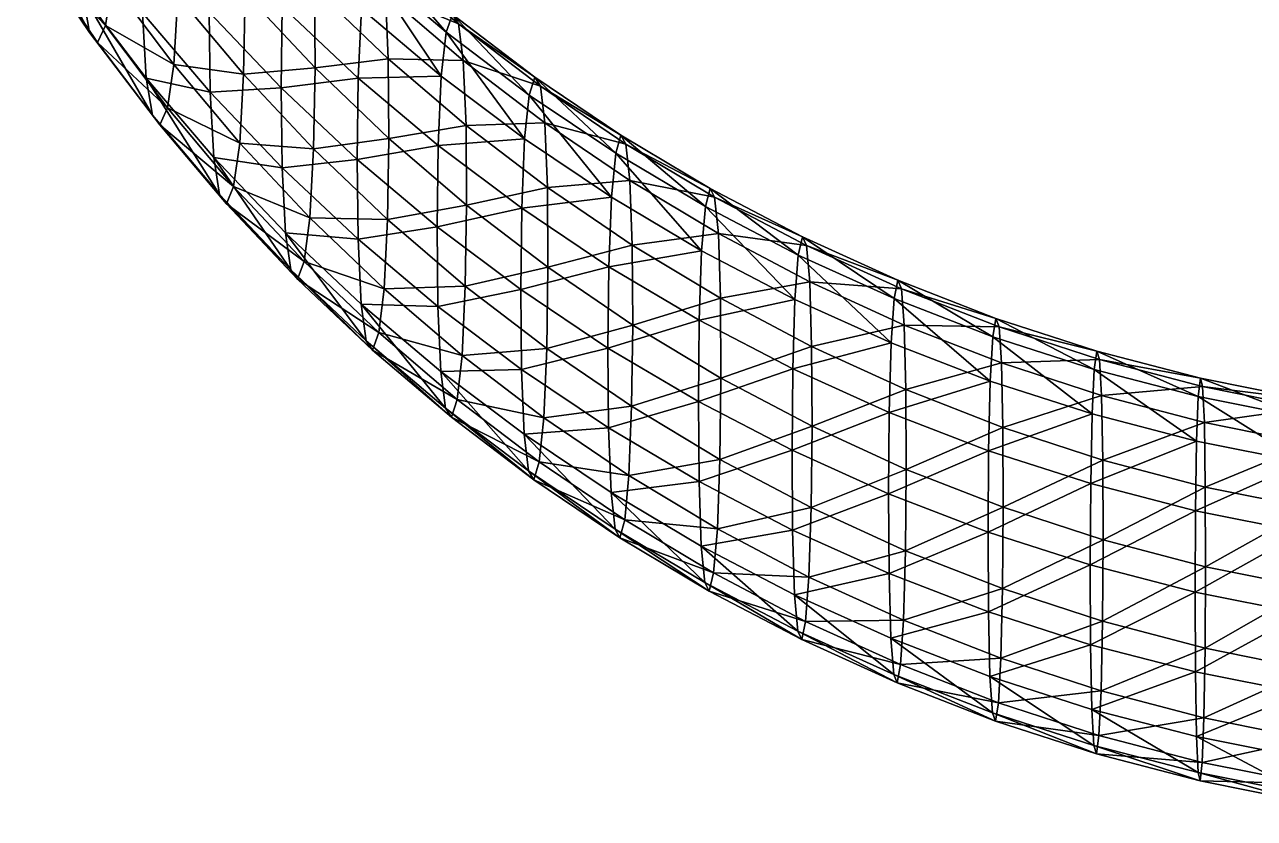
# Model space of a CAD drawing. Header units: centimetres. Extents: x -1318 to 1318, y -967 to 967.
# Drawn here: x -942.28 to -913.25, y -966.68 to -947.93 of the extents above; entities that cross this region are included whole.
import ezdxf

# ---------------------------------------------------------------- set-up
doc = ezdxf.new("R2010")
doc.units = ezdxf.units.CM
doc.layers.add('Object013', color=7, linetype='Continuous', true_color=0xd59ae5)

msp = doc.modelspace()

# ---------------------------------------------------------------- meshes
at = {"layer": 'Object013', "color": 191, "true_color": 0xb89be5}
mesh = msp.add_polyface(dxfattribs=at)
corners = [(-938.657, -947.253, -224.573), (-940.106, -945.316, -223.185), (-940.208, -946.938, -222.334), (-938.754, -948.878, -223.73), (-937.105, -949.106, -225.901), (-937.197, -950.733, -225.066), (-935.455, -950.869, -227.167), (-937.067, -947.193, -227.013), (-938.617, -945.342, -225.688), (-940.895, -947.237, -223.16), (-940.988, -945.693, -224.226), (-939.494, -947.654, -225.678), (-939.406, -949.195, -224.606), (-939.522, -945.767, -226.861), (-937.896, -949.528, -227.067), (-937.813, -951.068, -225.989), (-937.922, -947.642, -228.252), (-936.222, -949.426, -229.576), (-936.197, -951.312, -228.389), (-937.892, -945.725, -229.354), (-936.194, -947.509, -230.675), (-940.368, -947.955, -221.945), (-938.906, -949.899, -223.353), (-941.722, -945.929, -220.48), (-940.555, -948.353, -221.98), (-939.084, -950.303, -223.402), (-941.919, -946.323, -220.5), (-939.26, -950.073, -223.833), (-940.741, -948.119, -222.398), (-942.114, -946.083, -220.904), (-942.276, -945.197, -221.653)]
mesh.append_faces([[corners[k] for k in face] for face in [(0, 1, 2), (2, 3, 0), (4, 0, 3), (3, 5, 4), (6, 4, 5), (7, 8, 0), (0, 4, 7), (9, 10, 11), (11, 12, 9), (13, 11, 10), (14, 15, 12), (12, 11, 14), (16, 14, 11), (11, 13, 16), (17, 18, 14), (14, 16, 17), (19, 16, 13), (20, 17, 16), (16, 19, 20), (21, 22, 3), (3, 2, 21), (23, 21, 2), (24, 25, 22), (22, 21, 24), (26, 24, 21), (21, 23, 26), (27, 28, 9), (9, 12, 27), (25, 24, 28), (28, 27, 25), (28, 29, 30), (30, 9, 28), (24, 26, 29), (29, 28, 24), (5, 3, 22)]], dxfattribs={"vtx2": -1, "color": 191})
mesh = msp.add_polyface(dxfattribs=at)
corners = [(-933.692, -948.741, -230.668), (-931.857, -950.312, -231.797), (-931.921, -948.78, -232.894), (-933.761, -947.207, -231.761), (-935.436, -947.072, -229.471), (-935.51, -945.536, -230.559), (-933.676, -950.623, -229.473), (-935.419, -948.955, -228.276), (-937.067, -947.193, -227.013), (-937.086, -945.31, -228.208), (-937.105, -949.106, -225.901), (-935.455, -950.869, -227.167), (-929.995, -950.25, -233.954), (-934.4, -949.197, -231.926), (-934.322, -947.563, -232.744), (-932.442, -949.15, -233.916), (-932.515, -950.786, -233.104), (-936.194, -947.509, -230.675), (-936.111, -945.877, -231.5), (-936.222, -949.426, -229.576), (-934.427, -951.115, -230.829), (-930.475, -950.634, -235.012), (-932.037, -947.914, -233.699), (-933.885, -946.338, -232.558), (-932.178, -947.698, -234.169), (-934.038, -946.118, -233.017), (-934.193, -946.532, -233.093), (-932.322, -948.115, -234.256), (-930.101, -949.387, -234.767), (-930.232, -949.175, -235.246), (-930.365, -949.596, -235.343)]
mesh.append_faces([[corners[k] for k in face] for face in [(0, 1, 2), (2, 3, 0), (4, 0, 3), (3, 5, 4), (1, 0, 6), (7, 6, 0), (0, 4, 7), (8, 7, 4), (4, 9, 8), (7, 8, 10), (10, 11, 7), (6, 7, 11), (12, 2, 1), (13, 14, 15), (15, 16, 13), (17, 18, 14), (14, 13, 17), (19, 17, 13), (13, 20, 19), (16, 15, 21), (22, 23, 3), (3, 2, 22), (24, 25, 23), (23, 22, 24), (26, 27, 15), (15, 14, 26), (25, 24, 27), (27, 26, 25), (28, 22, 2), (29, 24, 22), (22, 28, 29), (27, 30, 21), (21, 15, 27), (24, 29, 30), (30, 27, 24)]], dxfattribs={"vtx2": -1, "color": 191})
mesh = msp.add_polyface(dxfattribs=at)
corners = [(-925.901, -952.868, -235.843), (-927.987, -951.614, -234.938), (-927.934, -953.144, -233.834), (-925.853, -954.396, -234.736), (-927.921, -955.026, -232.637), (-931.857, -950.312, -231.797), (-929.937, -951.781, -232.853), (-929.995, -950.25, -233.954), (-931.843, -952.194, -230.601), (-929.923, -953.664, -231.657), (-931.95, -955.745, -228.683), (-930.022, -957.218, -229.747), (-929.952, -955.581, -230.558), (-931.874, -954.111, -229.499), (-927.948, -956.945, -231.541), (-925.842, -956.279, -233.539), (-930.545, -956.075, -231.919), (-930.565, -954.191, -233.11), (-928.508, -955.569, -234.133), (-928.426, -952.01, -236.028), (-928.487, -953.649, -235.225), (-930.542, -952.271, -234.204), (-930.475, -950.634, -235.012), (-926.298, -953.273, -236.962), (-926.353, -954.914, -236.163), (-926.372, -956.834, -235.072), (-931.921, -948.78, -232.894), (-930.101, -949.387, -234.767), (-928.084, -950.754, -235.758), (-928.204, -950.545, -236.246), (-930.232, -949.175, -235.246), (-925.989, -952.01, -236.669), (-926.097, -951.803, -237.165), (-928.324, -950.969, -236.352), (-926.206, -952.23, -237.279), (-930.365, -949.596, -235.343)]
mesh.append_faces([[corners[k] for k in face] for face in [(0, 1, 2), (3, 2, 4), (5, 6, 7), (8, 9, 6), (6, 2, 1), (1, 7, 6), (9, 4, 2), (2, 6, 9), (10, 11, 12), (13, 12, 9), (4, 9, 12), (12, 14, 4), (15, 4, 14), (16, 17, 18), (19, 20, 21), (21, 22, 19), (20, 18, 17), (17, 21, 20), (20, 19, 23), (23, 24, 20), (18, 20, 24), (24, 25, 18), (26, 7, 27), (28, 27, 7), (7, 1, 28), (29, 30, 27), (27, 28, 29), (31, 28, 1), (32, 29, 28), (23, 19, 33), (34, 33, 29), (35, 33, 19), (19, 22, 35), (30, 29, 33), (33, 35, 30)]], dxfattribs={"vtx2": -1, "color": 191})
mesh = msp.add_polyface(dxfattribs=at)
corners = [(-937.197, -950.733, -225.066), (-935.541, -952.499, -226.339), (-935.455, -950.869, -227.167), (-933.71, -952.539, -228.368), (-933.791, -954.171, -227.546), (-933.676, -950.623, -229.473), (-936.197, -951.312, -228.389), (-936.12, -952.849, -227.305), (-937.813, -951.068, -225.989), (-937.896, -949.528, -227.067), (-934.427, -951.115, -230.829), (-934.4, -949.197, -231.926), (-932.515, -950.786, -233.104), (-934.403, -953, -229.641), (-934.331, -954.535, -228.551), (-932.539, -952.705, -232.008), (-936.222, -949.426, -229.576), (-935.676, -953.528, -225.984), (-933.917, -955.204, -227.201), (-935.834, -953.941, -226.057), (-934.064, -955.62, -227.284), (-938.906, -949.899, -223.353), (-937.341, -951.758, -224.701), (-939.084, -950.303, -223.402), (-937.509, -952.167, -224.762), (-937.675, -951.942, -225.206), (-939.26, -950.073, -223.833), (-939.406, -949.195, -224.606), (-935.99, -953.72, -226.513), (-934.21, -955.403, -227.75)]
mesh.append_faces([[corners[k] for k in face] for face in [(0, 1, 2), (3, 2, 1), (1, 4, 3), (2, 3, 5), (6, 7, 8), (8, 9, 6), (10, 11, 12), (7, 6, 13), (13, 14, 7), (13, 10, 15), (6, 16, 10), (10, 13, 6), (17, 18, 4), (4, 1, 17), (19, 20, 18), (18, 17, 19), (21, 22, 0), (23, 24, 22), (22, 21, 23), (22, 17, 1), (1, 0, 22), (24, 19, 17), (17, 22, 24), (25, 26, 27), (27, 8, 25), (28, 25, 8), (8, 7, 28), (24, 23, 26), (26, 25, 24), (19, 24, 25), (25, 28, 19), (29, 28, 7), (7, 14, 29), (20, 19, 28), (28, 29, 20)]], dxfattribs={"vtx2": -1, "color": 191})
mesh = msp.add_polyface(dxfattribs=at)
corners = [(-933.676, -950.623, -229.473), (-931.843, -952.194, -230.601), (-931.857, -950.312, -231.797), (-931.874, -954.111, -229.499), (-933.71, -952.539, -228.368), (-933.791, -954.171, -227.546), (-931.95, -955.745, -228.683), (-929.937, -951.781, -232.853), (-929.952, -955.581, -230.558), (-929.923, -953.664, -231.657), (-932.515, -950.786, -233.104), (-932.539, -952.705, -232.008), (-934.427, -951.115, -230.829), (-934.331, -954.535, -228.551), (-934.403, -953, -229.641), (-932.518, -954.589, -230.818), (-932.451, -956.123, -229.724), (-930.545, -956.075, -231.919), (-930.483, -957.607, -230.821), (-930.565, -954.191, -233.11), (-930.475, -950.634, -235.012), (-930.542, -952.271, -234.204), (-933.917, -955.204, -227.201), (-932.067, -956.781, -228.346), (-934.064, -955.62, -227.284), (-932.203, -957.201, -228.44), (-932.339, -956.988, -228.916), (-934.21, -955.403, -227.75), (-930.13, -958.256, -229.419), (-930.022, -957.218, -229.747), (-930.256, -958.679, -229.521), (-930.38, -958.469, -230.005)]
mesh.append_faces([[corners[k] for k in face] for face in [(0, 1, 2), (3, 4, 5), (5, 6, 3), (1, 0, 4), (4, 3, 1), (7, 2, 1), (8, 3, 6), (9, 1, 3), (10, 11, 12), (13, 14, 15), (15, 16, 13), (11, 15, 14), (17, 18, 16), (16, 15, 17), (19, 17, 15), (15, 11, 19), (20, 21, 10), (21, 19, 11), (11, 10, 21), (22, 23, 6), (6, 5, 22), (24, 25, 23), (23, 22, 24), (26, 27, 13), (13, 16, 26), (25, 24, 27), (27, 26, 25), (23, 28, 29), (29, 6, 23), (25, 30, 28), (28, 23, 25), (31, 26, 16), (16, 18, 31), (30, 25, 26), (26, 31, 30)]], dxfattribs={"vtx2": -1, "color": 191})
mesh = msp.add_polyface(dxfattribs=at)
corners = [(-925.853, -954.396, -234.736), (-923.699, -955.534, -235.555), (-923.742, -954.006, -236.665), (-925.901, -952.868, -235.843), (-927.934, -953.144, -233.834), (-925.842, -956.279, -233.539), (-927.921, -955.026, -232.637), (-921.475, -956.552, -236.29), (-921.512, -955.026, -237.402), (-926.353, -954.914, -236.163), (-926.298, -953.273, -236.962), (-924.095, -954.421, -237.81), (-924.145, -956.063, -237.014), (-926.372, -956.834, -235.072), (-921.823, -955.449, -238.569), (-921.866, -957.091, -237.777), (-919.484, -956.351, -239.236), (-923.82, -953.15, -237.497), (-925.989, -952.01, -236.669), (-923.916, -952.946, -238), (-926.097, -951.803, -237.165), (-927.987, -951.614, -234.938), (-928.084, -950.754, -235.758), (-926.206, -952.23, -237.279), (-924.014, -953.376, -238.121), (-928.324, -950.969, -236.352), (-928.204, -950.545, -236.246), (-921.581, -954.171, -238.239), (-921.666, -953.969, -238.747), (-921.751, -954.401, -238.875), (-919.422, -955.303, -239.537)]
mesh.append_faces([[corners[k] for k in face] for face in [(0, 1, 2), (2, 3, 0), (4, 0, 3), (1, 0, 5), (6, 5, 0), (1, 7, 8), (8, 2, 1), (9, 10, 11), (11, 12, 9), (13, 9, 12), (14, 15, 12), (12, 11, 14), (15, 14, 16), (17, 18, 3), (3, 2, 17), (19, 20, 18), (18, 17, 19), (21, 3, 18), (22, 18, 20), (23, 24, 11), (11, 10, 23), (25, 23, 10), (20, 19, 24), (24, 23, 20), (26, 20, 23), (27, 17, 2), (2, 8, 27), (28, 19, 17), (17, 27, 28), (24, 29, 14), (14, 11, 24), (19, 28, 29), (29, 24, 19), (16, 14, 29), (30, 29, 28)]], dxfattribs={"vtx2": -1, "color": 191})
mesh = msp.add_polyface(dxfattribs=at)
corners = [(-919.184, -957.448, -236.936), (-916.827, -958.215, -237.49), (-916.854, -956.69, -238.606), (-919.216, -955.922, -238.05), (-919.176, -959.329, -235.738), (-916.821, -960.097, -236.292), (-921.475, -956.552, -236.29), (-921.512, -955.026, -237.402), (-921.466, -958.434, -235.093), (-921.486, -960.355, -234.002), (-919.193, -961.251, -234.649), (-919.484, -956.351, -239.236), (-919.521, -957.995, -238.446), (-921.866, -957.091, -237.777), (-919.534, -959.917, -237.359), (-921.881, -959.013, -236.688), (-917.111, -958.77, -239.021), (-917.08, -957.126, -239.808), (-914.615, -957.767, -240.282), (-917.122, -960.692, -237.934), (-914.641, -959.412, -239.497), (-919.275, -955.068, -238.891), (-921.581, -954.171, -238.239), (-919.348, -954.869, -239.405), (-921.666, -953.969, -238.747), (-916.904, -955.838, -239.45), (-916.966, -955.64, -239.968), (-917.028, -956.075, -240.106), (-919.422, -955.303, -239.537), (-914.572, -956.716, -240.577), (-921.751, -954.401, -238.875)]
mesh.append_faces([[corners[k] for k in face] for face in [(0, 1, 2), (2, 3, 0), (4, 5, 1), (1, 0, 4), (6, 0, 3), (3, 7, 6), (8, 4, 0), (0, 6, 8), (4, 8, 9), (9, 10, 4), (5, 4, 10), (11, 12, 13), (12, 14, 15), (16, 17, 18), (19, 16, 20), (12, 11, 17), (17, 16, 12), (14, 12, 16), (16, 19, 14), (21, 22, 7), (7, 3, 21), (23, 24, 22), (22, 21, 23), (25, 21, 3), (3, 2, 25), (26, 23, 21), (21, 25, 26), (18, 17, 27), (28, 27, 17), (17, 11, 28), (29, 27, 26), (23, 26, 27), (27, 28, 23), (30, 28, 11), (24, 23, 28)]], dxfattribs={"vtx2": -1, "color": 191})
mesh = msp.add_polyface(dxfattribs=at)
corners = [(-927.948, -956.945, -231.541), (-929.952, -955.581, -230.558), (-930.022, -957.218, -229.747), (-928.012, -958.583, -230.735), (-923.711, -959.336, -233.266), (-925.866, -958.198, -232.444), (-925.924, -959.838, -231.644), (-925.842, -956.279, -233.539), (-928.49, -957.453, -232.941), (-928.433, -958.983, -231.839), (-930.483, -957.607, -230.821), (-930.545, -956.075, -231.919), (-928.508, -955.569, -234.133), (-926.305, -960.247, -232.773), (-926.355, -958.718, -233.879), (-924.147, -959.867, -234.731), (-926.372, -956.834, -235.072), (-924.161, -957.984, -235.925), (-923.762, -960.977, -232.469), (-926.013, -960.881, -231.328), (-928.111, -959.624, -230.414), (-923.842, -962.023, -232.159), (-926.117, -961.31, -231.446), (-928.226, -960.05, -230.524), (-930.13, -958.256, -229.419), (-930.256, -958.679, -229.521), (-928.339, -959.843, -231.016), (-930.38, -958.469, -230.005), (-924.026, -962.251, -232.789), (-926.22, -961.105, -231.945), (-923.934, -962.454, -232.284)]
mesh.append_faces([[corners[k] for k in face] for face in [(0, 1, 2), (2, 3, 0), (4, 5, 6), (5, 0, 3), (3, 6, 5), (0, 5, 7), (8, 9, 10), (10, 11, 8), (12, 8, 11), (13, 14, 15), (9, 8, 14), (14, 13, 9), (14, 16, 17), (8, 12, 16), (16, 14, 8), (18, 6, 19), (20, 19, 6), (6, 3, 20), (21, 19, 22), (23, 22, 19), (19, 20, 23), (24, 20, 3), (3, 2, 24), (25, 23, 20), (20, 24, 25), (26, 27, 10), (10, 9, 26), (23, 25, 27), (27, 26, 23), (28, 29, 13), (30, 22, 29), (29, 26, 9), (9, 13, 29), (22, 23, 26), (26, 29, 22)]], dxfattribs={"vtx2": -1, "color": 191})
mesh = msp.add_polyface(dxfattribs=at)
corners = [(-925.842, -956.279, -233.539), (-923.689, -957.416, -234.358), (-923.699, -955.534, -235.555), (-925.924, -959.838, -231.644), (-923.762, -960.977, -232.469), (-923.711, -959.336, -233.266), (-925.866, -958.198, -232.444), (-921.466, -958.434, -235.093), (-921.475, -956.552, -236.29), (-921.486, -960.355, -234.002), (-921.531, -961.997, -233.209), (-924.145, -956.063, -237.014), (-924.161, -957.984, -235.925), (-926.372, -956.834, -235.072), (-924.147, -959.867, -234.731), (-924.102, -961.395, -233.622), (-926.305, -960.247, -232.773), (-926.355, -958.718, -233.879), (-921.868, -960.896, -235.493), (-921.829, -962.423, -234.382), (-921.881, -959.013, -236.688), (-919.523, -961.8, -236.163), (-919.534, -959.917, -237.359), (-921.866, -957.091, -237.777), (-919.521, -957.995, -238.446), (-926.013, -960.881, -231.328), (-923.842, -962.023, -232.159), (-926.117, -961.31, -231.446), (-923.934, -962.454, -232.284), (-924.026, -962.251, -232.789), (-926.22, -961.105, -231.945), (-921.601, -963.045, -232.904), (-921.682, -963.478, -233.033), (-921.762, -963.277, -233.544), (-919.431, -964.179, -234.208)]
mesh.append_faces([[corners[k] for k in face] for face in [(0, 1, 2), (3, 4, 5), (1, 0, 6), (6, 5, 1), (1, 7, 8), (8, 2, 1), (9, 5, 4), (4, 10, 9), (7, 1, 5), (5, 9, 7), (11, 12, 13), (14, 15, 16), (12, 14, 17), (18, 19, 15), (15, 14, 18), (20, 18, 14), (14, 12, 20), (19, 18, 21), (18, 20, 22), (23, 20, 12), (12, 11, 23), (20, 23, 24), (25, 26, 4), (27, 28, 26), (16, 15, 29), (30, 29, 28), (26, 31, 10), (10, 4, 26), (28, 32, 31), (31, 26, 28), (33, 29, 15), (15, 19, 33), (34, 33, 19), (32, 28, 29), (29, 33, 32)]], dxfattribs={"vtx2": -1, "color": 191})
mesh = msp.add_polyface(dxfattribs=at)
corners = [(-916.827, -958.215, -237.49), (-914.407, -958.851, -237.95), (-914.429, -957.327, -239.067), (-916.854, -956.69, -238.606), (-916.821, -960.097, -236.292), (-914.402, -960.733, -236.752), (-911.925, -959.352, -238.312), (-911.943, -957.828, -239.43), (-911.921, -961.234, -237.114), (-909.52, -958.208, -239.706), (-909.506, -959.733, -238.587), (-914.615, -957.767, -240.282), (-914.641, -959.412, -239.497), (-917.111, -958.77, -239.021), (-914.65, -961.335, -238.411), (-917.122, -960.692, -237.934), (-912.091, -958.272, -240.655), (-912.112, -959.918, -239.872), (-909.634, -958.655, -240.939), (-909.649, -960.302, -240.156), (-914.47, -956.476, -239.914), (-916.904, -955.838, -239.45), (-914.521, -956.279, -240.436), (-916.966, -955.64, -239.968), (-917.028, -956.075, -240.106), (-914.572, -956.716, -240.577), (-911.976, -956.978, -240.279), (-909.545, -957.359, -240.557), (-912.016, -956.782, -240.804), (-909.576, -957.164, -241.083), (-912.057, -957.22, -240.948), (-909.607, -957.603, -241.229)]
mesh.append_faces([[corners[k] for k in face] for face in [(0, 1, 2), (2, 3, 0), (4, 5, 1), (1, 0, 4), (1, 6, 7), (7, 2, 1), (5, 8, 6), (6, 1, 5), (9, 7, 6), (10, 6, 8), (11, 12, 13), (12, 14, 15), (16, 17, 12), (12, 11, 16), (18, 19, 17), (17, 16, 18), (14, 12, 17), (20, 21, 3), (3, 2, 20), (22, 23, 21), (21, 20, 22), (24, 25, 11), (23, 22, 25), (26, 20, 2), (2, 7, 26), (27, 26, 7), (28, 22, 20), (20, 26, 28), (29, 28, 26), (25, 30, 16), (16, 11, 25), (22, 28, 30), (30, 25, 22), (18, 16, 30), (31, 30, 28)]], dxfattribs={"vtx2": -1, "color": 191})
mesh = msp.add_polyface(dxfattribs=at)
corners = [(-919.193, -961.251, -234.649), (-921.486, -960.355, -234.002), (-921.531, -961.997, -233.209), (-919.232, -962.894, -233.859), (-914.413, -962.655, -235.665), (-916.835, -962.019, -235.205), (-916.868, -963.663, -234.417), (-914.402, -960.733, -236.752), (-916.821, -960.097, -236.292), (-919.523, -961.8, -236.163), (-919.489, -963.326, -235.05), (-921.829, -962.423, -234.382), (-919.534, -959.917, -237.359), (-921.868, -960.896, -235.493), (-917.084, -964.1, -235.623), (-917.113, -962.575, -236.738), (-914.642, -963.217, -237.214), (-917.122, -960.692, -237.934), (-914.65, -961.335, -238.411), (-914.441, -964.301, -234.879), (-916.919, -964.714, -234.12), (-919.292, -963.943, -233.558), (-914.482, -965.352, -234.585), (-916.978, -965.15, -234.258), (-919.362, -964.378, -233.693), (-921.601, -963.045, -232.904), (-921.682, -963.478, -233.033), (-919.431, -964.179, -234.208), (-921.762, -963.277, -233.544), (-914.579, -965.593, -235.25), (-917.036, -964.952, -234.778), (-914.531, -965.789, -234.727)]
mesh.append_faces([[corners[k] for k in face] for face in [(0, 1, 2), (2, 3, 0), (4, 5, 6), (7, 8, 5), (5, 0, 3), (3, 6, 5), (0, 5, 8), (9, 10, 11), (12, 9, 13), (14, 15, 16), (10, 9, 15), (15, 14, 10), (15, 17, 18), (18, 16, 15), (9, 12, 17), (17, 15, 9), (19, 6, 20), (21, 20, 6), (6, 3, 21), (22, 20, 23), (24, 23, 20), (20, 21, 24), (25, 21, 3), (3, 2, 25), (26, 24, 21), (21, 25, 26), (11, 10, 27), (24, 26, 28), (28, 27, 24), (29, 30, 14), (31, 23, 30), (30, 27, 10), (10, 14, 30), (23, 24, 27), (27, 30, 23)]], dxfattribs={"vtx2": -1, "color": 191})
mesh = msp.add_polyface(dxfattribs=at)
corners = [(-916.868, -963.663, -234.417), (-914.441, -964.301, -234.879), (-914.413, -962.655, -235.665), (-916.835, -962.019, -235.205), (-914.402, -960.733, -236.752), (-911.93, -963.156, -236.028), (-911.952, -964.802, -235.244), (-909.51, -963.537, -236.304), (-911.921, -961.234, -237.114), (-909.503, -961.615, -237.389), (-914.642, -963.217, -237.214), (-914.618, -964.742, -236.097), (-917.084, -964.1, -235.623), (-912.113, -963.722, -237.589), (-912.094, -965.247, -236.471), (-912.119, -961.84, -238.786), (-914.65, -961.335, -238.411), (-909.65, -964.106, -237.874), (-909.655, -962.224, -239.071), (-912.112, -959.918, -239.872), (-909.649, -960.302, -240.156), (-916.919, -964.714, -234.12), (-914.482, -965.352, -234.585), (-916.978, -965.15, -234.258), (-914.531, -965.789, -234.727), (-914.579, -965.593, -235.25), (-917.036, -964.952, -234.778), (-911.985, -965.854, -234.952), (-912.024, -966.293, -235.096), (-909.527, -965.183, -235.521), (-909.552, -966.236, -235.23), (-912.062, -966.097, -235.621), (-909.611, -966.48, -235.903), (-909.582, -966.675, -235.377)]
mesh.append_faces([[corners[k] for k in face] for face in [(0, 1, 2), (3, 2, 4), (5, 2, 1), (1, 6, 5), (7, 5, 6), (8, 4, 2), (2, 5, 8), (9, 8, 5), (10, 11, 12), (13, 14, 11), (11, 10, 13), (15, 13, 10), (10, 16, 15), (14, 13, 17), (18, 17, 13), (13, 15, 18), (19, 15, 16), (20, 18, 15), (15, 19, 20), (21, 22, 1), (23, 24, 22), (12, 11, 25), (26, 25, 24), (22, 27, 6), (6, 1, 22), (24, 28, 27), (27, 22, 24), (29, 6, 27), (30, 27, 28), (31, 25, 11), (11, 14, 31), (32, 31, 14), (28, 24, 25), (25, 31, 28), (33, 28, 31)]], dxfattribs={"vtx2": -1, "color": 191})

doc.saveas('drawing.dxf')
